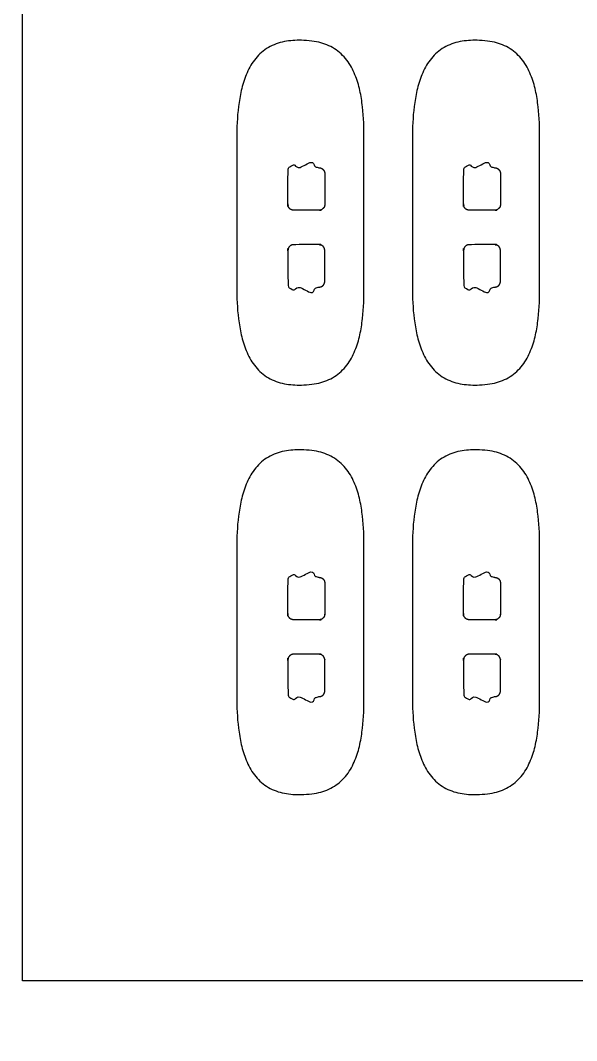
# Model space of a CAD drawing. Header units: millimetres. Extents: x -106 to 105, y -5 to 165.
# Drawn here: x 7.8 to 55.2, y -5.1 to 82.1 of the extents above; entities that cross this region are included whole.
import ezdxf

# ---------------------------------------------------------------- set-up
doc = ezdxf.new("R2010")
doc.units = ezdxf.units.MM
doc.header["$MEASUREMENT"] = 0
for name, color, linetype in [('Product Cutter 1', 2, 'Continuous'), ('Product Cutter 3', 4, 'Continuous'), ('Trim Cutting 1', 3, 'Continuous')]:
    doc.layers.add(name, color=color, linetype=linetype)

msp = doc.modelspace()

# ---------------------------------------------------------------- linework, layer by layer
at = {"layer": 'Product Cutter 1', "ltscale": 10}
for points in [[(26.222, 65.638), (26.223, 68.402), (26.226, 71.98), (26.226, 71.98), (26.226, 72.873), (26.263, 73.785), (26.376, 74.702), (26.432, 75.161), (26.509, 75.622), (26.614, 76.079), (26.72, 76.537), (26.855, 76.991), (27.035, 77.43), (27.216, 77.87), (27.442, 78.295), (27.731, 78.677), (28.02, 79.06), (28.373, 79.399), (28.78, 79.661), (29.186, 79.922), (29.642, 80.105), (30.115, 80.217), (30.587, 80.328), (31.074, 80.371), (31.56, 80.369), (32.046, 80.367), (32.765, 80.319), (33.236, 80.204), (33.707, 80.089), (34.164, 79.906), (34.57, 79.646), (34.977, 79.386), (35.333, 79.05), (35.624, 78.67), (35.916, 78.29), (36.143, 77.865), (36.324, 77.425), (36.503, 76.986), (36.636, 76.532), (36.738, 76.074), (36.84, 75.616), (36.911, 75.155), (36.963, 74.695), (37.066, 73.777), (37.092, 72.866), (37.091, 71.973), (37.091, 71.973), (37.089, 68.408), (37.087, 65.638), (37.089, 62.868), (37.091, 59.302), (37.091, 59.302), (37.092, 58.409), (37.066, 57.498), (36.963, 56.58), (36.911, 56.12), (36.84, 55.659), (36.738, 55.201), (36.636, 54.744), (36.503, 54.289), (36.324, 53.85), (36.143, 53.41), (35.916, 52.985), (35.624, 52.606), (35.333, 52.225), (34.977, 51.89), (34.57, 51.629), (34.164, 51.369), (33.707, 51.186), (33.236, 51.071), (32.765, 50.957), (32.046, 50.908), (31.56, 50.906), (31.074, 50.904), (30.587, 50.947), (30.115, 51.059), (29.642, 51.17), (29.186, 51.354), (28.78, 51.615), (28.373, 51.876), (28.02, 52.215), (27.731, 52.598), (27.442, 52.98), (27.216, 53.405), (27.035, 53.845), (26.855, 54.285), (26.72, 54.739), (26.614, 55.196), (26.509, 55.653), (26.432, 56.114), (26.376, 56.573), (26.263, 57.491), (26.226, 58.402), (26.226, 59.295), (26.226, 59.295), (26.223, 62.874), (26.222, 65.638)], [(41.222, 65.638), (41.223, 68.402), (41.226, 71.98), (41.226, 71.98), (41.226, 72.873), (41.263, 73.785), (41.376, 74.702), (41.432, 75.161), (41.509, 75.622), (41.614, 76.079), (41.72, 76.537), (41.855, 76.991), (42.035, 77.43), (42.216, 77.87), (42.442, 78.295), (42.731, 78.677), (43.02, 79.06), (43.373, 79.399), (43.78, 79.661), (44.186, 79.922), (44.642, 80.105), (45.115, 80.217), (45.587, 80.328), (46.074, 80.371), (46.56, 80.369), (47.046, 80.367), (47.765, 80.319), (48.236, 80.204), (48.707, 80.089), (49.164, 79.906), (49.57, 79.646), (49.977, 79.386), (50.333, 79.05), (50.624, 78.67), (50.916, 78.29), (51.143, 77.865), (51.324, 77.425), (51.503, 76.986), (51.636, 76.532), (51.738, 76.074), (51.84, 75.616), (51.911, 75.155), (51.963, 74.695), (52.066, 73.777), (52.092, 72.866), (52.091, 71.973), (52.091, 71.973), (52.089, 68.408), (52.087, 65.638), (52.089, 62.868), (52.091, 59.302), (52.091, 59.302), (52.092, 58.409), (52.066, 57.498), (51.963, 56.58), (51.911, 56.12), (51.84, 55.659), (51.738, 55.201), (51.636, 54.744), (51.503, 54.289), (51.324, 53.85), (51.143, 53.41), (50.916, 52.985), (50.624, 52.606), (50.333, 52.225), (49.977, 51.89), (49.57, 51.629), (49.164, 51.369), (48.707, 51.186), (48.236, 51.071), (47.765, 50.957), (47.046, 50.908), (46.56, 50.906), (46.074, 50.904), (45.587, 50.947), (45.115, 51.059), (44.642, 51.17), (44.186, 51.354), (43.78, 51.615), (43.373, 51.876), (43.02, 52.215), (42.731, 52.598), (42.442, 52.98), (42.216, 53.405), (42.035, 53.845), (41.855, 54.285), (41.72, 54.739), (41.614, 55.196), (41.509, 55.653), (41.432, 56.114), (41.376, 56.573), (41.263, 57.491), (41.226, 58.402), (41.226, 59.295), (41.226, 59.295), (41.223, 62.874), (41.222, 65.638)], [(26.222, 30.638), (26.223, 33.402), (26.226, 36.98), (26.226, 36.98), (26.226, 37.873), (26.263, 38.785), (26.376, 39.702), (26.432, 40.161), (26.509, 40.622), (26.614, 41.079), (26.72, 41.537), (26.855, 41.991), (27.035, 42.43), (27.216, 42.87), (27.442, 43.295), (27.731, 43.677), (28.02, 44.06), (28.373, 44.399), (28.78, 44.661), (29.186, 44.922), (29.642, 45.105), (30.115, 45.217), (30.587, 45.328), (31.074, 45.371), (31.56, 45.369), (32.046, 45.367), (32.765, 45.319), (33.236, 45.204), (33.707, 45.089), (34.164, 44.906), (34.57, 44.646), (34.977, 44.386), (35.333, 44.05), (35.624, 43.67), (35.916, 43.29), (36.143, 42.865), (36.324, 42.425), (36.503, 41.986), (36.636, 41.532), (36.738, 41.074), (36.84, 40.616), (36.911, 40.155), (36.963, 39.695), (37.066, 38.777), (37.092, 37.866), (37.091, 36.973), (37.091, 36.973), (37.089, 33.408), (37.087, 30.638), (37.089, 27.868), (37.091, 24.302), (37.091, 24.302), (37.092, 23.409), (37.066, 22.498), (36.963, 21.58), (36.911, 21.12), (36.84, 20.659), (36.738, 20.201), (36.636, 19.744), (36.503, 19.289), (36.324, 18.85), (36.143, 18.41), (35.916, 17.985), (35.624, 17.606), (35.333, 17.225), (34.977, 16.89), (34.57, 16.629), (34.164, 16.369), (33.707, 16.186), (33.236, 16.071), (32.765, 15.957), (32.046, 15.908), (31.56, 15.906), (31.074, 15.904), (30.587, 15.947), (30.115, 16.059), (29.642, 16.17), (29.186, 16.354), (28.78, 16.615), (28.373, 16.876), (28.02, 17.215), (27.731, 17.598), (27.442, 17.98), (27.216, 18.405), (27.035, 18.845), (26.855, 19.285), (26.72, 19.739), (26.614, 20.196), (26.509, 20.653), (26.432, 21.114), (26.376, 21.573), (26.263, 22.491), (26.226, 23.402), (26.226, 24.295), (26.226, 24.295), (26.223, 27.874), (26.222, 30.638)], [(41.222, 30.638), (41.223, 33.402), (41.226, 36.98), (41.226, 36.98), (41.226, 37.873), (41.263, 38.785), (41.376, 39.702), (41.432, 40.161), (41.509, 40.622), (41.614, 41.079), (41.72, 41.537), (41.855, 41.991), (42.035, 42.43), (42.216, 42.87), (42.442, 43.295), (42.731, 43.677), (43.02, 44.06), (43.373, 44.399), (43.78, 44.661), (44.186, 44.922), (44.642, 45.105), (45.115, 45.217), (45.587, 45.328), (46.074, 45.371), (46.56, 45.369), (47.046, 45.367), (47.765, 45.319), (48.236, 45.204), (48.707, 45.089), (49.164, 44.906), (49.57, 44.646), (49.977, 44.386), (50.333, 44.05), (50.624, 43.67), (50.916, 43.29), (51.143, 42.865), (51.324, 42.425), (51.503, 41.986), (51.636, 41.532), (51.738, 41.074), (51.84, 40.616), (51.911, 40.155), (51.963, 39.695), (52.066, 38.777), (52.092, 37.866), (52.091, 36.973), (52.091, 36.973), (52.089, 33.408), (52.087, 30.638), (52.089, 27.868), (52.091, 24.302), (52.091, 24.302), (52.092, 23.409), (52.066, 22.498), (51.963, 21.58), (51.911, 21.12), (51.84, 20.659), (51.738, 20.201), (51.636, 19.744), (51.503, 19.289), (51.324, 18.85), (51.143, 18.41), (50.916, 17.985), (50.624, 17.606), (50.333, 17.225), (49.977, 16.89), (49.57, 16.629), (49.164, 16.369), (48.707, 16.186), (48.236, 16.071), (47.765, 15.957), (47.046, 15.908), (46.56, 15.906), (46.074, 15.904), (45.587, 15.947), (45.115, 16.059), (44.642, 16.17), (44.186, 16.354), (43.78, 16.615), (43.373, 16.876), (43.02, 17.215), (42.731, 17.598), (42.442, 17.98), (42.216, 18.405), (42.035, 18.845), (41.855, 19.285), (41.72, 19.739), (41.614, 20.196), (41.509, 20.653), (41.432, 21.114), (41.376, 21.573), (41.263, 22.491), (41.226, 23.402), (41.226, 24.295), (41.226, 24.295), (41.223, 27.874), (41.222, 30.638)]]:
    msp.add_open_spline(points, degree=3, knots=[0, 0, 0, 0, 0.613801, 0.613801, 0.613801, 1.613801, 1.613801, 1.613801, 2.613801, 2.613801, 2.613801, 3.613801, 3.613801, 3.613801, 4.613801, 4.613801, 4.613801, 5.613801, 5.613801, 5.613801, 6.613801, 6.613801, 6.613801, 7.613801, 7.613801, 7.613801, 8.613801, 8.613801, 8.613801, 9.613801, 9.613801, 9.613801, 10.613801, 10.613801, 10.613801, 11.613801, 11.613801, 11.613801, 12.613801, 12.613801, 12.613801, 13.613801, 13.613801, 13.613801, 14.613801, 14.613801, 14.613801, 15.225366, 15.225366, 15.225366, 15.83693, 15.83693, 15.83693, 16.83693, 16.83693, 16.83693, 17.83693, 17.83693, 17.83693, 18.83693, 18.83693, 18.83693, 19.83693, 19.83693, 19.83693, 20.83693, 20.83693, 20.83693, 21.83693, 21.83693, 21.83693, 22.83693, 22.83693, 22.83693, 23.83693, 23.83693, 23.83693, 24.83693, 24.83693, 24.83693, 25.83693, 25.83693, 25.83693, 26.83693, 26.83693, 26.83693, 27.83693, 27.83693, 27.83693, 28.83693, 28.83693, 28.83693, 29.83693, 29.83693, 29.83693, 30.450731, 30.450731, 30.450731, 30.450731], dxfattribs=at)
at = {"layer": 'Product Cutter 3', "ltscale": 10}
for points in [[(30.6, 66.336), (30.6, 66.316), (30.601, 66.297), (30.603, 66.278), (30.605, 66.259), (30.608, 66.241), (30.613, 66.222), (30.617, 66.204), (30.623, 66.185), (30.629, 66.168), (30.64, 66.138), (30.654, 66.108), (30.671, 66.081), (30.688, 66.054), (30.707, 66.028), (30.729, 66.005), (30.752, 65.98), (30.777, 65.957), (30.805, 65.937), (30.833, 65.918), (30.862, 65.901), (30.893, 65.888), (30.924, 65.874), (30.955, 65.864), (30.988, 65.857), (31.02, 65.851), (31.054, 65.849), (31.087, 65.847), (31.087, 65.847), (33.253, 65.846), (33.253, 65.846), (33.275, 65.847), (33.297, 65.848), (33.319, 65.851), (33.341, 65.853), (33.363, 65.857), (33.384, 65.864), (33.405, 65.869), (33.426, 65.877), (33.446, 65.886), (33.477, 65.899), (33.506, 65.915), (33.534, 65.935), (33.561, 65.954), (33.587, 65.977), (33.61, 66.001), (33.632, 66.024), (33.651, 66.05), (33.668, 66.077), (33.685, 66.104), (33.699, 66.133), (33.711, 66.163), (33.72, 66.19), (33.729, 66.219), (33.734, 66.247), (33.738, 66.275), (33.74, 66.305), (33.741, 66.334), (33.741, 66.334), (33.743, 68.984), (33.743, 68.984), (33.742, 69.004), (33.742, 69.023), (33.739, 69.042), (33.737, 69.061), (33.734, 69.08), (33.729, 69.099), (33.725, 69.118), (33.719, 69.137), (33.712, 69.154), (33.701, 69.184), (33.687, 69.213), (33.67, 69.241), (33.653, 69.267), (33.634, 69.293), (33.612, 69.316), (33.589, 69.341), (33.563, 69.364), (33.536, 69.383), (33.508, 69.402), (33.479, 69.419), (33.448, 69.432), (33.418, 69.445), (33.386, 69.456), (33.354, 69.462), (33.322, 69.468), (33.289, 69.47), (33.256, 69.472), (33.256, 69.472), (33.202, 69.483), (33.135, 69.496), (32.981, 69.527), (32.857, 69.621), (32.787, 69.761), (32.465, 70.395), (32.167, 69.123), (31.363, 69.618), (31.205, 69.716), (31.02, 69.72), (30.857, 69.63), (30.695, 69.539), (30.601, 69.379), (30.601, 69.193), (30.6, 67.98), (30.6, 66.336), (30.6, 66.336)], [(45.6, 66.336), (45.6, 66.316), (45.601, 66.297), (45.603, 66.278), (45.605, 66.259), (45.608, 66.241), (45.613, 66.222), (45.617, 66.204), (45.623, 66.185), (45.629, 66.168), (45.64, 66.138), (45.654, 66.108), (45.671, 66.081), (45.688, 66.054), (45.707, 66.028), (45.729, 66.005), (45.752, 65.98), (45.777, 65.957), (45.805, 65.937), (45.833, 65.918), (45.862, 65.901), (45.893, 65.888), (45.924, 65.874), (45.955, 65.864), (45.988, 65.857), (46.02, 65.851), (46.054, 65.849), (46.087, 65.847), (46.087, 65.847), (48.253, 65.846), (48.253, 65.846), (48.275, 65.847), (48.297, 65.848), (48.319, 65.851), (48.341, 65.853), (48.363, 65.857), (48.384, 65.864), (48.405, 65.869), (48.426, 65.877), (48.446, 65.886), (48.477, 65.899), (48.506, 65.915), (48.534, 65.935), (48.561, 65.954), (48.587, 65.977), (48.61, 66.001), (48.632, 66.024), (48.651, 66.05), (48.668, 66.077), (48.685, 66.104), (48.699, 66.133), (48.711, 66.163), (48.72, 66.19), (48.729, 66.219), (48.734, 66.247), (48.738, 66.275), (48.74, 66.305), (48.741, 66.334), (48.741, 66.334), (48.743, 68.984), (48.743, 68.984), (48.742, 69.004), (48.742, 69.023), (48.739, 69.042), (48.737, 69.061), (48.734, 69.08), (48.729, 69.099), (48.725, 69.118), (48.719, 69.137), (48.712, 69.154), (48.701, 69.184), (48.687, 69.213), (48.67, 69.241), (48.653, 69.267), (48.634, 69.293), (48.612, 69.316), (48.589, 69.341), (48.563, 69.364), (48.536, 69.383), (48.508, 69.402), (48.479, 69.419), (48.448, 69.432), (48.418, 69.445), (48.386, 69.456), (48.354, 69.462), (48.322, 69.468), (48.289, 69.47), (48.256, 69.472), (48.256, 69.472), (48.202, 69.483), (48.135, 69.496), (47.981, 69.527), (47.857, 69.621), (47.787, 69.761), (47.465, 70.395), (47.167, 69.123), (46.363, 69.618), (46.205, 69.716), (46.02, 69.72), (45.857, 69.63), (45.695, 69.539), (45.601, 69.379), (45.601, 69.193), (45.6, 67.98), (45.6, 66.336), (45.6, 66.336)], [(30.6, 62.414), (30.6, 62.433), (30.601, 62.453), (30.603, 62.471), (30.605, 62.491), (30.608, 62.509), (30.613, 62.528), (30.617, 62.546), (30.623, 62.564), (30.629, 62.582), (30.64, 62.612), (30.654, 62.641), (30.671, 62.668), (30.688, 62.696), (30.707, 62.721), (30.729, 62.745), (30.752, 62.77), (30.777, 62.792), (30.805, 62.812), (30.833, 62.832), (30.862, 62.849), (30.893, 62.862), (30.924, 62.876), (30.955, 62.886), (30.988, 62.892), (31.02, 62.898), (31.054, 62.901), (31.087, 62.903), (31.087, 62.903), (33.253, 62.904), (33.253, 62.904), (33.275, 62.903), (33.297, 62.902), (33.319, 62.899), (33.341, 62.896), (33.363, 62.892), (33.384, 62.886), (33.405, 62.881), (33.426, 62.873), (33.446, 62.864), (33.477, 62.851), (33.506, 62.834), (33.534, 62.815), (33.561, 62.796), (33.587, 62.773), (33.61, 62.749), (33.632, 62.726), (33.651, 62.7), (33.668, 62.672), (33.685, 62.646), (33.699, 62.617), (33.711, 62.586), (33.72, 62.559), (33.729, 62.531), (33.734, 62.503), (33.738, 62.475), (33.74, 62.445), (33.741, 62.416), (33.741, 62.416), (33.743, 59.766), (33.743, 59.766), (33.742, 59.746), (33.742, 59.727), (33.739, 59.708), (33.737, 59.688), (33.734, 59.67), (33.729, 59.65), (33.725, 59.632), (33.719, 59.613), (33.712, 59.595), (33.701, 59.566), (33.687, 59.537), (33.67, 59.509), (33.653, 59.482), (33.634, 59.457), (33.612, 59.433), (33.589, 59.409), (33.563, 59.386), (33.536, 59.367), (33.508, 59.347), (33.479, 59.331), (33.448, 59.318), (33.418, 59.305), (33.386, 59.294), (33.354, 59.287), (33.322, 59.282), (33.289, 59.28), (33.256, 59.278), (33.256, 59.278), (33.202, 59.267), (33.135, 59.254), (32.981, 59.223), (32.857, 59.128), (32.787, 58.989), (32.465, 58.355), (32.167, 59.627), (31.363, 59.131), (31.205, 59.034), (31.02, 59.03), (30.857, 59.12), (30.695, 59.211), (30.601, 59.371), (30.601, 59.557), (30.6, 60.77), (30.6, 62.414), (30.6, 62.414)], [(45.6, 62.414), (45.6, 62.433), (45.601, 62.453), (45.603, 62.471), (45.605, 62.491), (45.608, 62.509), (45.613, 62.528), (45.617, 62.546), (45.623, 62.564), (45.629, 62.582), (45.64, 62.612), (45.654, 62.641), (45.671, 62.668), (45.688, 62.696), (45.707, 62.721), (45.729, 62.745), (45.752, 62.77), (45.777, 62.792), (45.805, 62.812), (45.833, 62.832), (45.862, 62.849), (45.893, 62.862), (45.924, 62.876), (45.955, 62.886), (45.988, 62.892), (46.02, 62.898), (46.054, 62.901), (46.087, 62.903), (46.087, 62.903), (48.253, 62.904), (48.253, 62.904), (48.275, 62.903), (48.297, 62.902), (48.319, 62.899), (48.341, 62.896), (48.363, 62.892), (48.384, 62.886), (48.405, 62.881), (48.426, 62.873), (48.446, 62.864), (48.477, 62.851), (48.506, 62.834), (48.534, 62.815), (48.561, 62.796), (48.587, 62.773), (48.61, 62.749), (48.632, 62.726), (48.651, 62.7), (48.668, 62.672), (48.685, 62.646), (48.699, 62.617), (48.711, 62.586), (48.72, 62.559), (48.729, 62.531), (48.734, 62.503), (48.738, 62.475), (48.74, 62.445), (48.741, 62.416), (48.741, 62.416), (48.743, 59.766), (48.743, 59.766), (48.742, 59.746), (48.742, 59.727), (48.739, 59.708), (48.737, 59.688), (48.734, 59.67), (48.729, 59.65), (48.725, 59.632), (48.719, 59.613), (48.712, 59.595), (48.701, 59.566), (48.687, 59.537), (48.67, 59.509), (48.653, 59.482), (48.634, 59.457), (48.612, 59.433), (48.589, 59.409), (48.563, 59.386), (48.536, 59.367), (48.508, 59.347), (48.479, 59.331), (48.448, 59.318), (48.418, 59.305), (48.386, 59.294), (48.354, 59.287), (48.322, 59.282), (48.289, 59.28), (48.256, 59.278), (48.256, 59.278), (48.202, 59.267), (48.135, 59.254), (47.981, 59.223), (47.857, 59.128), (47.787, 58.989), (47.465, 58.355), (47.167, 59.627), (46.363, 59.131), (46.205, 59.034), (46.02, 59.03), (45.857, 59.12), (45.695, 59.211), (45.601, 59.371), (45.601, 59.557), (45.6, 60.77), (45.6, 62.414), (45.6, 62.414)], [(30.6, 31.336), (30.6, 31.316), (30.601, 31.297), (30.603, 31.278), (30.605, 31.259), (30.608, 31.241), (30.613, 31.222), (30.617, 31.204), (30.623, 31.185), (30.629, 31.168), (30.64, 31.138), (30.654, 31.108), (30.671, 31.081), (30.688, 31.054), (30.707, 31.028), (30.729, 31.005), (30.752, 30.98), (30.777, 30.957), (30.805, 30.937), (30.833, 30.918), (30.862, 30.901), (30.893, 30.888), (30.924, 30.874), (30.955, 30.864), (30.988, 30.857), (31.02, 30.851), (31.054, 30.849), (31.087, 30.847), (31.087, 30.847), (33.253, 30.846), (33.253, 30.846), (33.275, 30.847), (33.297, 30.848), (33.319, 30.851), (33.341, 30.853), (33.363, 30.857), (33.384, 30.864), (33.405, 30.869), (33.426, 30.877), (33.446, 30.886), (33.477, 30.899), (33.506, 30.915), (33.534, 30.935), (33.561, 30.954), (33.587, 30.977), (33.61, 31.001), (33.632, 31.024), (33.651, 31.05), (33.668, 31.077), (33.685, 31.104), (33.699, 31.133), (33.711, 31.163), (33.72, 31.19), (33.729, 31.219), (33.734, 31.247), (33.738, 31.275), (33.74, 31.305), (33.741, 31.334), (33.741, 31.334), (33.743, 33.984), (33.743, 33.984), (33.742, 34.004), (33.742, 34.023), (33.739, 34.042), (33.737, 34.061), (33.734, 34.08), (33.729, 34.099), (33.725, 34.118), (33.719, 34.137), (33.712, 34.154), (33.701, 34.184), (33.687, 34.213), (33.67, 34.241), (33.653, 34.267), (33.634, 34.293), (33.612, 34.316), (33.589, 34.341), (33.563, 34.364), (33.536, 34.383), (33.508, 34.402), (33.479, 34.419), (33.448, 34.432), (33.418, 34.445), (33.386, 34.456), (33.354, 34.462), (33.322, 34.468), (33.289, 34.47), (33.256, 34.472), (33.256, 34.472), (33.202, 34.483), (33.135, 34.496), (32.981, 34.527), (32.857, 34.621), (32.787, 34.761), (32.465, 35.395), (32.167, 34.123), (31.363, 34.618), (31.205, 34.716), (31.02, 34.72), (30.857, 34.63), (30.695, 34.539), (30.601, 34.379), (30.601, 34.193), (30.6, 32.98), (30.6, 31.336), (30.6, 31.336)], [(45.6, 31.336), (45.6, 31.316), (45.601, 31.297), (45.603, 31.278), (45.605, 31.259), (45.608, 31.241), (45.613, 31.222), (45.617, 31.204), (45.623, 31.185), (45.629, 31.168), (45.64, 31.138), (45.654, 31.108), (45.671, 31.081), (45.688, 31.054), (45.707, 31.028), (45.729, 31.005), (45.752, 30.98), (45.777, 30.957), (45.805, 30.937), (45.833, 30.918), (45.862, 30.901), (45.893, 30.888), (45.924, 30.874), (45.955, 30.864), (45.988, 30.857), (46.02, 30.851), (46.054, 30.849), (46.087, 30.847), (46.087, 30.847), (48.253, 30.846), (48.253, 30.846), (48.275, 30.847), (48.297, 30.848), (48.319, 30.851), (48.341, 30.853), (48.363, 30.857), (48.384, 30.864), (48.405, 30.869), (48.426, 30.877), (48.446, 30.886), (48.477, 30.899), (48.506, 30.915), (48.534, 30.935), (48.561, 30.954), (48.587, 30.977), (48.61, 31.001), (48.632, 31.024), (48.651, 31.05), (48.668, 31.077), (48.685, 31.104), (48.699, 31.133), (48.711, 31.163), (48.72, 31.19), (48.729, 31.219), (48.734, 31.247), (48.738, 31.275), (48.74, 31.305), (48.741, 31.334), (48.741, 31.334), (48.743, 33.984), (48.743, 33.984), (48.742, 34.004), (48.742, 34.023), (48.739, 34.042), (48.737, 34.061), (48.734, 34.08), (48.729, 34.099), (48.725, 34.118), (48.719, 34.137), (48.712, 34.154), (48.701, 34.184), (48.687, 34.213), (48.67, 34.241), (48.653, 34.267), (48.634, 34.293), (48.612, 34.316), (48.589, 34.341), (48.563, 34.364), (48.536, 34.383), (48.508, 34.402), (48.479, 34.419), (48.448, 34.432), (48.418, 34.445), (48.386, 34.456), (48.354, 34.462), (48.322, 34.468), (48.289, 34.47), (48.256, 34.472), (48.256, 34.472), (48.202, 34.483), (48.135, 34.496), (47.981, 34.527), (47.857, 34.621), (47.787, 34.761), (47.465, 35.395), (47.167, 34.123), (46.363, 34.618), (46.205, 34.716), (46.02, 34.72), (45.857, 34.63), (45.695, 34.539), (45.601, 34.379), (45.601, 34.193), (45.6, 32.98), (45.6, 31.336), (45.6, 31.336)], [(30.6, 27.414), (30.6, 27.433), (30.601, 27.453), (30.603, 27.471), (30.605, 27.491), (30.608, 27.509), (30.613, 27.528), (30.617, 27.546), (30.623, 27.564), (30.629, 27.582), (30.64, 27.612), (30.654, 27.641), (30.671, 27.668), (30.688, 27.696), (30.707, 27.721), (30.729, 27.745), (30.752, 27.77), (30.777, 27.792), (30.805, 27.812), (30.833, 27.832), (30.862, 27.849), (30.893, 27.862), (30.924, 27.876), (30.955, 27.886), (30.988, 27.892), (31.02, 27.898), (31.054, 27.901), (31.087, 27.903), (31.087, 27.903), (33.253, 27.904), (33.253, 27.904), (33.275, 27.903), (33.297, 27.902), (33.319, 27.899), (33.341, 27.896), (33.363, 27.892), (33.384, 27.886), (33.405, 27.881), (33.426, 27.873), (33.446, 27.864), (33.477, 27.851), (33.506, 27.834), (33.534, 27.815), (33.561, 27.796), (33.587, 27.773), (33.61, 27.749), (33.632, 27.726), (33.651, 27.7), (33.668, 27.672), (33.685, 27.646), (33.699, 27.617), (33.711, 27.586), (33.72, 27.559), (33.729, 27.531), (33.734, 27.503), (33.738, 27.475), (33.74, 27.445), (33.741, 27.416), (33.741, 27.416), (33.743, 24.766), (33.743, 24.766), (33.742, 24.746), (33.742, 24.727), (33.739, 24.708), (33.737, 24.688), (33.734, 24.67), (33.729, 24.65), (33.725, 24.632), (33.719, 24.613), (33.712, 24.595), (33.701, 24.566), (33.687, 24.537), (33.67, 24.509), (33.653, 24.482), (33.634, 24.457), (33.612, 24.433), (33.589, 24.409), (33.563, 24.386), (33.536, 24.367), (33.508, 24.347), (33.479, 24.331), (33.448, 24.318), (33.418, 24.305), (33.386, 24.294), (33.354, 24.287), (33.322, 24.282), (33.289, 24.28), (33.256, 24.278), (33.256, 24.278), (33.202, 24.267), (33.135, 24.254), (32.981, 24.223), (32.857, 24.128), (32.787, 23.989), (32.465, 23.355), (32.167, 24.627), (31.363, 24.131), (31.205, 24.034), (31.02, 24.03), (30.857, 24.12), (30.695, 24.211), (30.601, 24.371), (30.601, 24.557), (30.6, 25.77), (30.6, 27.414), (30.6, 27.414)], [(45.6, 27.414), (45.6, 27.433), (45.601, 27.453), (45.603, 27.471), (45.605, 27.491), (45.608, 27.509), (45.613, 27.528), (45.617, 27.546), (45.623, 27.564), (45.629, 27.582), (45.64, 27.612), (45.654, 27.641), (45.671, 27.668), (45.688, 27.696), (45.707, 27.721), (45.729, 27.745), (45.752, 27.77), (45.777, 27.792), (45.805, 27.812), (45.833, 27.832), (45.862, 27.849), (45.893, 27.862), (45.924, 27.876), (45.955, 27.886), (45.988, 27.892), (46.02, 27.898), (46.054, 27.901), (46.087, 27.903), (46.087, 27.903), (48.253, 27.904), (48.253, 27.904), (48.275, 27.903), (48.297, 27.902), (48.319, 27.899), (48.341, 27.896), (48.363, 27.892), (48.384, 27.886), (48.405, 27.881), (48.426, 27.873), (48.446, 27.864), (48.477, 27.851), (48.506, 27.834), (48.534, 27.815), (48.561, 27.796), (48.587, 27.773), (48.61, 27.749), (48.632, 27.726), (48.651, 27.7), (48.668, 27.672), (48.685, 27.646), (48.699, 27.617), (48.711, 27.586), (48.72, 27.559), (48.729, 27.531), (48.734, 27.503), (48.738, 27.475), (48.74, 27.445), (48.741, 27.416), (48.741, 27.416), (48.743, 24.766), (48.743, 24.766), (48.742, 24.746), (48.742, 24.727), (48.739, 24.708), (48.737, 24.688), (48.734, 24.67), (48.729, 24.65), (48.725, 24.632), (48.719, 24.613), (48.712, 24.595), (48.701, 24.566), (48.687, 24.537), (48.67, 24.509), (48.653, 24.482), (48.634, 24.457), (48.612, 24.433), (48.589, 24.409), (48.563, 24.386), (48.536, 24.367), (48.508, 24.347), (48.479, 24.331), (48.448, 24.318), (48.418, 24.305), (48.386, 24.294), (48.354, 24.287), (48.322, 24.282), (48.289, 24.28), (48.256, 24.278), (48.256, 24.278), (48.202, 24.267), (48.135, 24.254), (47.981, 24.223), (47.857, 24.128), (47.787, 23.989), (47.465, 23.355), (47.167, 24.627), (46.363, 24.131), (46.205, 24.034), (46.02, 24.03), (45.857, 24.12), (45.695, 24.211), (45.601, 24.371), (45.601, 24.557), (45.6, 25.77), (45.6, 27.414), (45.6, 27.414)]]:
    msp.add_rational_spline(points, [1, 1, 1, 1, 1, 1, 1, 1, 1, 1, 1, 1, 1, 1, 1, 1, 1, 1, 1, 1, 1, 1, 1, 1, 1, 1, 1, 1, 1, 1, 1, 1, 1, 1, 1, 1, 1, 1, 1, 1, 1, 1, 1, 1, 1, 1, 1, 1, 1, 1, 1, 1, 1, 1, 1, 1, 1, 1, 1, 1, 1, 1, 1, 1, 1, 1, 1, 1, 1, 1, 1, 1, 1, 1, 1, 1, 1, 1, 1, 1, 1, 1, 1, 1, 1, 1, 1, 1, 1, 1, 1, 0.932913001144, 0.932913001144, 1, 1, 1, 1, 0.908257940901, 0.908257940901, 1, 0.908257940901, 0.908257940901, 1, 1, 1, 1], degree=3, knots=[0, 0, 0, 0, 1, 1, 1, 2, 2, 2, 3, 3, 3, 4, 4, 4, 5, 5, 5, 6, 6, 6, 7, 7, 7, 8, 8, 8, 9, 9, 9, 10, 10, 10, 11, 11, 11, 12, 12, 12, 13, 13, 13, 14, 14, 14, 15, 15, 15, 16, 16, 16, 17, 17, 17, 18, 18, 18, 19, 19, 19, 20, 20, 20, 21, 21, 21, 22, 22, 22, 23, 23, 23, 24, 24, 24, 25, 25, 25, 26, 26, 26, 27, 27, 27, 28, 28, 28, 29, 29, 29, 29.373976, 29.373976, 29.373976, 30.278918, 30.278918, 30.278918, 31.01715, 31.01715, 31.01715, 32.078811, 32.078811, 32.078811, 33.140472, 33.140472, 33.140472, 33.771479, 33.771479, 33.771479, 33.771479], dxfattribs=at)
at = {"layer": 'Trim Cutting 1', "ltscale": 10}
msp.add_open_spline([(7.937, 164.389), (7.937, 109.593), (7.937, 54.796), (7.937, 0), (39.631, 0), (71.325, 0), (103.02, 0), (103.02, 8.04), (103.02, 20.352), (103.02, 20.352), (103.02, 20.352), (102.976, 21.226), (102.923, 21.496), (102.857, 21.832), (102.797, 22.009), (102.608, 22.423), (102.608, 22.423), (99.721, 27.586), (99.721, 27.586), (99.721, 27.586), (99.176, 28.51), (99.176, 28.51), (99.062, 28.723), (98.997, 28.965), (98.997, 29.222), (98.997, 30.051), (99.668, 30.723), (100.497, 30.723), (100.497, 30.723), (103.618, 30.723), (103.618, 30.723), (104.446, 30.723), (105.118, 31.394), (105.118, 32.222), (105.118, 32.492), (105.047, 32.744), (104.923, 32.964), (104.923, 32.964), (104.54, 33.613), (104.54, 33.613), (104.54, 33.613), (99.066, 42.983), (99.066, 42.983), (98.951, 43.195), (98.886, 43.437), (98.886, 43.694), (98.886, 44.523), (99.558, 45.195), (100.386, 45.195), (100.386, 45.195), (103.434, 45.195), (103.434, 45.195), (104.262, 45.195), (104.934, 45.866), (104.934, 46.694), (104.934, 46.964), (104.863, 47.217), (104.739, 47.436), (104.739, 47.436), (99.621, 56.185), (99.621, 56.185), (99.621, 56.185), (99.076, 57.109), (99.076, 57.109), (98.961, 57.321), (98.896, 57.563), (98.896, 57.821), (98.896, 58.65), (99.568, 59.321), (100.396, 59.321), (100.396, 59.321), (103.582, 59.321), (103.582, 59.321), (104.41, 59.321), (105.082, 59.992), (105.082, 60.821), (105.082, 61.09), (105.011, 61.343), (104.887, 61.562), (104.887, 61.562), (104.504, 62.212), (104.504, 62.212), (104.504, 62.212), (99.029, 71.354), (99.029, 71.354), (98.915, 71.567), (98.85, 71.808), (98.85, 72.066), (98.85, 72.895), (99.521, 73.567), (100.35, 73.567), (100.35, 73.567), (103.665, 73.567), (103.665, 73.567), (104.493, 73.567), (105.165, 74.238), (105.165, 75.066), (105.165, 75.336), (105.094, 75.588), (104.97, 75.807), (104.97, 75.807), (104.587, 76.457), (104.587, 76.457), (104.587, 76.457), (99.279, 85.355), (99.279, 85.355), (99.166, 85.566), (99.101, 85.809), (99.101, 86.066), (99.101, 86.894), (99.772, 87.566), (100.6, 87.566), (100.6, 87.566), (103.941, 87.566), (103.941, 87.566), (104.77, 87.566), (105.441, 88.238), (105.441, 89.066), (105.441, 89.336), (105.37, 89.589), (105.246, 89.807), (105.246, 89.807), (104.863, 90.457), (104.863, 90.457), (104.863, 90.457), (99.065, 99.893), (99.065, 99.893), (98.951, 100.105), (98.886, 100.347), (98.886, 100.605), (98.886, 101.433), (99.557, 102.105), (100.385, 102.105), (100.385, 102.105), (103.492, 102.105), (103.492, 102.105), (104.321, 102.105), (104.993, 102.776), (104.993, 103.605), (104.993, 103.874), (104.922, 104.127), (104.797, 104.346), (104.797, 104.346), (104.414, 104.996), (104.414, 104.996), (104.414, 104.996), (98.94, 114.389), (98.94, 114.389), (98.826, 114.6), (98.761, 114.843), (98.761, 115.101), (98.761, 115.929), (99.432, 116.601), (100.26, 116.601), (100.26, 116.601), (103.466, 116.601), (103.466, 116.601), (104.295, 116.601), (104.967, 117.272), (104.967, 118.101), (104.967, 118.37), (104.896, 118.623), (104.771, 118.841), (104.771, 118.841), (99.187, 128.386), (99.187, 128.386), (99.073, 128.598), (99.008, 128.84), (99.008, 129.098), (99.008, 129.926), (99.68, 130.598), (100.508, 130.598), (100.508, 130.598), (103.941, 130.598), (103.941, 130.598), (104.77, 130.598), (105.441, 131.27), (105.441, 132.098), (105.441, 132.367), (105.37, 132.62), (105.246, 132.839), (105.246, 132.839), (104.863, 133.489), (104.863, 133.489), (104.863, 133.489), (98.909, 142.816), (98.909, 142.816), (98.795, 143.028), (98.731, 143.27), (98.731, 143.527), (98.731, 144.356), (99.402, 145.028), (100.23, 145.028), (100.23, 145.028), (103.448, 145.028), (103.448, 145.028), (104.277, 145.028), (104.948, 145.699), (104.948, 146.528), (104.948, 146.797), (104.877, 147.05), (104.753, 147.269), (104.753, 147.269), (104.37, 147.919), (104.37, 147.919), (104.37, 147.919), (98.861, 157.337), (98.861, 157.337), (98.861, 157.337), (98.742, 157.507), (98.649, 157.838), (98.587, 158.054), (98.586, 158.438), (98.586, 158.438), (98.586, 158.438), (98.586, 164.389), (98.586, 164.389), (68.37, 164.389), (38.153, 164.389), (7.937, 164.389)], degree=3, knots=[0, 0, 0, 0, 1, 1, 1, 2, 2, 2, 2.673471, 2.673471, 2.673471, 3.673471, 3.673471, 3.673471, 4.673471, 4.673471, 4.673471, 5.673471, 5.673471, 5.673471, 6.673471, 6.673471, 6.673471, 7.673471, 7.673471, 7.673471, 8.673471, 8.673471, 8.673471, 9.673471, 9.673471, 9.673471, 10.673471, 10.673471, 10.673471, 11.673471, 11.673471, 11.673471, 12.673471, 12.673471, 12.673471, 13.673471, 13.673471, 13.673471, 14.673471, 14.673471, 14.673471, 15.673471, 15.673471, 15.673471, 16.673471, 16.673471, 16.673471, 17.673471, 17.673471, 17.673471, 18.673471, 18.673471, 18.673471, 19.673471, 19.673471, 19.673471, 20.673471, 20.673471, 20.673471, 21.673471, 21.673471, 21.673471, 22.673471, 22.673471, 22.673471, 23.673471, 23.673471, 23.673471, 24.673471, 24.673471, 24.673471, 25.673471, 25.673471, 25.673471, 26.673471, 26.673471, 26.673471, 27.673471, 27.673471, 27.673471, 28.673471, 28.673471, 28.673471, 29.673471, 29.673471, 29.673471, 30.673471, 30.673471, 30.673471, 31.673471, 31.673471, 31.673471, 32.673471, 32.673471, 32.673471, 33.673471, 33.673471, 33.673471, 34.673471, 34.673471, 34.673471, 35.673471, 35.673471, 35.673471, 36.673471, 36.673471, 36.673471, 37.673471, 37.673471, 37.673471, 38.673471, 38.673471, 38.673471, 39.673471, 39.673471, 39.673471, 40.673471, 40.673471, 40.673471, 41.673471, 41.673471, 41.673471, 42.673471, 42.673471, 42.673471, 43.673471, 43.673471, 43.673471, 44.673471, 44.673471, 44.673471, 45.673471, 45.673471, 45.673471, 46.673471, 46.673471, 46.673471, 47.673471, 47.673471, 47.673471, 48.673471, 48.673471, 48.673471, 49.673471, 49.673471, 49.673471, 50.673471, 50.673471, 50.673471, 51.673471, 51.673471, 51.673471, 52.673471, 52.673471, 52.673471, 53.673471, 53.673471, 53.673471, 54.673471, 54.673471, 54.673471, 55.673471, 55.673471, 55.673471, 56.673471, 56.673471, 56.673471, 57.673471, 57.673471, 57.673471, 58.673471, 58.673471, 58.673471, 59.673471, 59.673471, 59.673471, 60.673471, 60.673471, 60.673471, 61.673471, 61.673471, 61.673471, 62.673471, 62.673471, 62.673471, 63.673471, 63.673471, 63.673471, 64.673471, 64.673471, 64.673471, 65.673471, 65.673471, 65.673471, 66.673471, 66.673471, 66.673471, 67.673471, 67.673471, 67.673471, 68.673471, 68.673471, 68.673471, 69.673471, 69.673471, 69.673471, 70.673471, 70.673471, 70.673471, 71.673471, 71.673471, 71.673471, 72.673471, 72.673471, 72.673471, 72.673471], dxfattribs=at)

doc.saveas('drawing.dxf')
